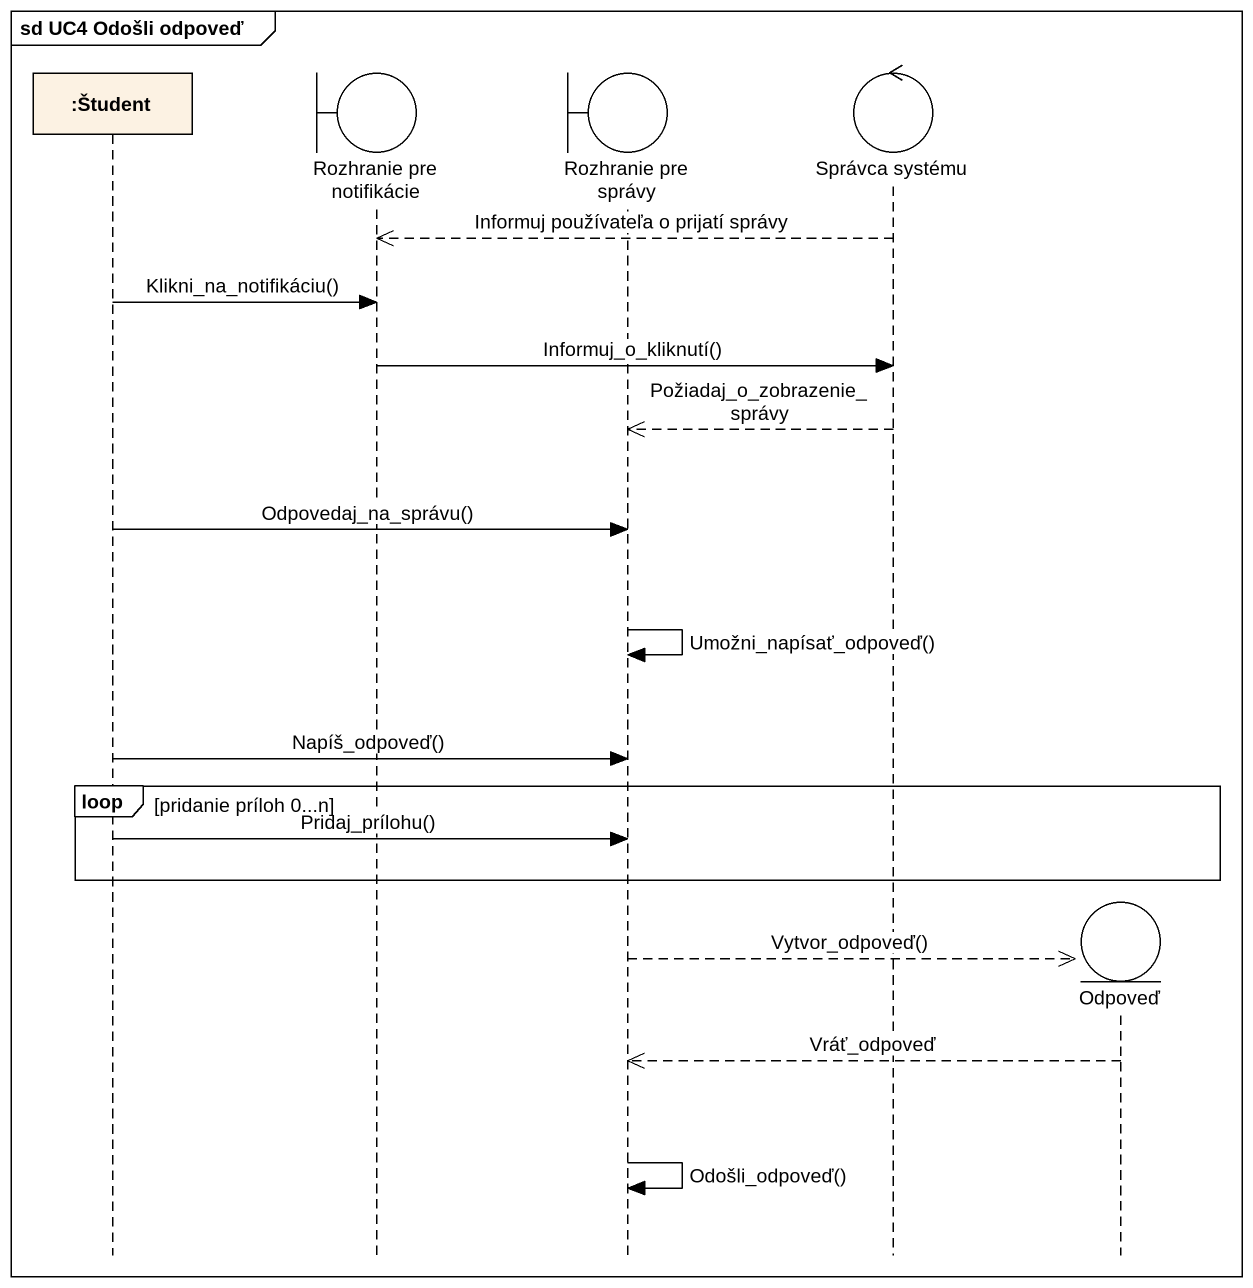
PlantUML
@startuml
mainframe sd UC4 Odošli odpoveď
hide footbox
participant ":Študent" as Študent
boundary "Rozhranie pre notifikácie" as Rozhranie_pre_notifikácie
boundary "Rozhranie pre správy" as Rozhranie_pre_správy
control "Správca systému" as Správca_systému
entity Odpoveď

Správca_systému -->> Rozhranie_pre_notifikácie : Informuj používateľa o prijatí správy
Študent -> Rozhranie_pre_notifikácie : Klikni_na_notifikáciu()
Rozhranie_pre_notifikácie -> Správca_systému : Informuj_o_kliknutí()
Správca_systému -->> Rozhranie_pre_správy : Požiadaj_o_zobrazenie_správy
Študent -> Rozhranie_pre_správy : Odpovedaj_na_správu()
Rozhranie_pre_správy -> Rozhranie_pre_správy : Umožni_napísať_odpoveď()
Študent -> Rozhranie_pre_správy : Napíš_odpoveď()
loop pridanie príloh 0...n
  Študent -> Rozhranie_pre_správy : Pridaj_prílohu()
end
Rozhranie_pre_správy -->> Odpoveď ** : Vytvor_odpoveď()
Odpoveď -->> Rozhranie_pre_správy : Vráť_odpoveď
Rozhranie_pre_správy -> Rozhranie_pre_správy : Odošli_odpoveď()
@enduml
